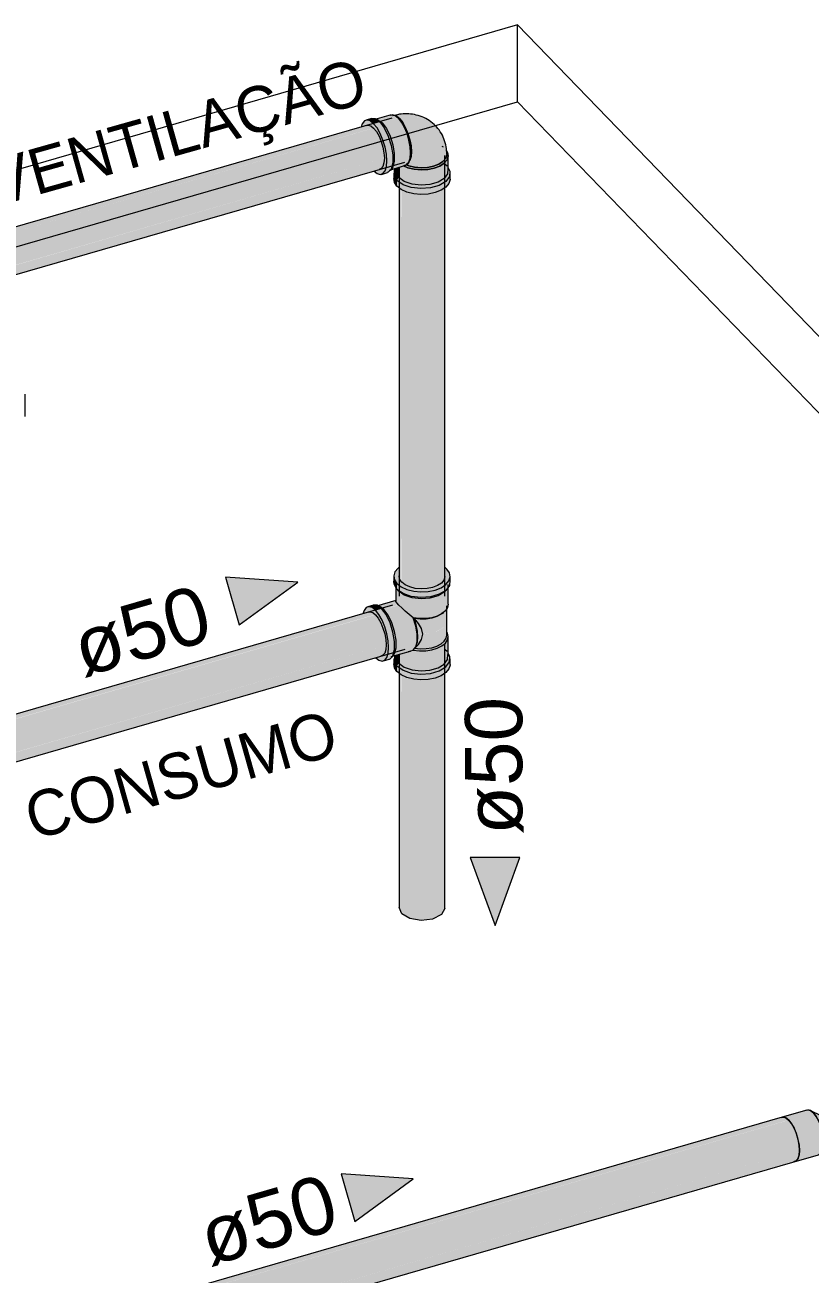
# Model space of a CAD drawing. Header units: metres. Extents: x -0.9 to 62, y -37.3 to 60.
# Drawn here: x 35.483 to 36.34, y 42.299 to 43.663 of the extents above; entities that cross this region are included whole.
import ezdxf

# ---------------------------------------------------------------- set-up
doc = ezdxf.new("R2010")
doc.units = ezdxf.units.M
doc.layers.add('A-FLOR', color=7, linetype='Continuous', lineweight=9, true_color=0x007f00)
for name, color, linetype, lineweight in [('G-ANNO-TEXT', 7, 'Continuous', 5), ('P-PIPE', 7, 'Continuous', 5), ('P-PIPE-IDEN', 7, 'Continuous', 5), ('P-SANR-FIXT', 7, 'Continuous', 5)]:
    doc.layers.add(name, color=color, linetype=linetype, lineweight=lineweight)
doc.styles.add('Arial_3', font='arial.ttf', dxfattribs={"height": 0.0625})
doc.styles.add('Century Gothic_2', font='GOTHIC.TTF', dxfattribs={"height": 0.05})

# ---------------------------------------------------------------- blocks, each defined once
blk = doc.blocks.new('Te_Reducao - Agua Fria_Soldavel - MEP - Tigre - Standard-2111387-3D_DT_05')
at = {"layer": 'P-PIPE', "true_color": 0x69503c}
for points in [[(12.9051, 43.0439), (12.9055, 43.0439), (12.9131, 43.0443), (12.9206, 43.0458), (12.9279, 43.0489), (12.9327, 43.0523), (12.9356, 43.0557), (12.9369, 43.0601), (12.9362, 43.0644), (12.9327, 43.069), (12.9312, 43.0702), (12.9312, 43.06), (12.9301, 43.0566), (12.9271, 43.0532), (12.9232, 43.0506), (12.9179, 43.0486), (12.9104, 43.0473), (12.9051, 43.047), (12.8972, 43.048), (12.8926, 43.0492), (12.887, 43.052), (12.8837, 43.0549), (12.8818, 43.0576), (12.8812, 43.0613), (12.8812, 43.0703), (12.8802, 43.0696), (12.8768, 43.0656), (12.8755, 43.0613), (12.8762, 43.0569), (12.879, 43.0528), (12.8842, 43.049), (12.8901, 43.0463), (12.8989, 43.0444), (12.9006, 43.0443)], [(12.879, 43.0465), (12.879, 43.0528), (12.8762, 43.0569), (12.8755, 43.0612), (12.8758, 43.0521), (12.8788, 43.0469)], [(12.9051, 43.0376), (12.9169, 43.0387), (12.9258, 43.0415), (12.9327, 43.046), (12.9363, 43.0508), (12.9369, 43.06), (12.9356, 43.0557), (12.9318, 43.0514), (12.9271, 43.0483), (12.9206, 43.0458), (12.9118, 43.0442), (12.9051, 43.0439), (12.8972, 43.0446), (12.8899, 43.0464), (12.8837, 43.0492), (12.879, 43.0528), (12.879, 43.0465), (12.8856, 43.0419), (12.8957, 43.0387), (12.9051, 43.0376)], [(12.8809, 43.0292), (12.8809, 43.0445), (12.8787, 43.047), (12.8778, 43.0486), (12.8778, 43.0331), (12.879, 43.0314), (12.8807, 43.0294)], [(12.9052, 43.0362), (12.9157, 43.0371), (12.9242, 43.0397), (12.9312, 43.0443), (12.9316, 43.045), (12.9251, 43.0411), (12.915, 43.0383), (12.9051, 43.0376), (12.8946, 43.0388), (12.8856, 43.0419), (12.879, 43.0465), (12.8818, 43.0439), (12.888, 43.0399), (12.8968, 43.0372), (12.9035, 43.0364)], [(12.9035, 43.0146), (12.9118, 43.0149), (12.9169, 43.0156), (12.9229, 43.0174), (12.9279, 43.02), (12.9318, 43.0231), (12.9342, 43.0272), (12.9349, 43.0303), (12.9344, 43.0483), (12.9312, 43.0443), (12.93, 43.0433), (12.9229, 43.0392), (12.915, 43.037), (12.9051, 43.0362), (12.8946, 43.0376), (12.8868, 43.0403), (12.8809, 43.0442), (12.881, 43.0291), (12.8883, 43.0224), (12.8968, 43.0154), (12.8995, 43.0151)], [(12.8627, 42.9682), (12.8656, 42.9692), (12.8679, 42.9722), (12.8695, 42.9781), (12.8699, 42.9831), (12.8689, 42.9926), (12.8676, 42.999), (12.8656, 43.0056), (12.8618, 43.0142), (12.8585, 43.0199), (12.8546, 43.0243), (12.8518, 43.0266), (12.8483, 43.0276), (12.845, 43.0262), (12.8429, 43.0232), (12.8419, 43.0198), (12.8496, 43.0221), (12.8525, 43.0213), (12.8555, 43.0188), (12.8592, 43.0138), (12.8613, 43.01), (12.8637, 43.0042), (12.8661, 42.9953), (12.8669, 42.9902), (12.8672, 42.9858), (12.8664, 42.9797), (12.8656, 42.977), (12.8637, 42.9746), (12.8556, 42.9721), (12.8592, 42.9692)], [(12.8555, 43.0237), (12.8618, 43.0258), (12.8572, 43.0291), (12.8529, 43.0291), (12.8483, 43.0276), (12.8523, 43.0262), (12.8554, 43.0237)], [(12.8648, 43.0246), (12.8593, 43.0282), (12.8581, 43.0284), (12.8621, 43.0256), (12.8646, 43.0247)], [(12.8648, 43.0246), (12.8807, 43.0295), (12.8778, 43.0331), (12.8777, 43.0337), (12.8775, 43.034), (12.8585, 43.0286), (12.8609, 43.0273), (12.8646, 43.0247)], [(12.874, 42.9735), (12.8968, 42.9802), (12.8995, 42.9837), (12.9009, 42.9906), (12.9006, 42.9993), (12.8989, 43.0084), (12.8968, 43.0154), (12.8869, 43.0236), (12.8809, 43.0292), (12.8648, 43.0246), (12.8698, 43.0174), (12.8734, 43.01), (12.8766, 42.999), (12.878, 42.9897), (12.878, 42.9828), (12.8763, 42.9765), (12.8746, 42.9741)], [(12.8627, 42.9682), (12.8714, 42.9705), (12.8746, 42.9741), (12.8763, 42.9807), (12.876, 42.9911), (12.8743, 43.0007), (12.8706, 43.0116), (12.867, 43.0189), (12.8621, 43.0256), (12.8555, 43.0237), (12.8601, 43.0174), (12.8636, 43.0106), (12.8659, 43.0048), (12.8683, 42.9959), (12.8694, 42.9902), (12.8698, 42.9817), (12.8691, 42.976), (12.8679, 42.9722), (12.8656, 42.9692)], [(12.8746, 42.9741), (12.8765, 42.9773), (12.878, 42.9837), (12.878, 42.9911), (12.8762, 43.0012), (12.8727, 43.0116), (12.8689, 43.0189), (12.8643, 43.0247), (12.8621, 43.0256), (12.8677, 43.0176), (12.8714, 43.01), (12.8749, 42.9979), (12.8763, 42.9882), (12.876, 42.9797), (12.8748, 42.9748)], [(12.9044, 43.0139), (12.9118, 43.0143), (12.9186, 43.0156), (12.9238, 43.0176), (12.9255, 43.0188), (12.9224, 43.0173), (12.915, 43.0154), (12.9101, 43.0147), (12.9025, 43.0147), (12.8968, 43.0154), (12.8981, 43.0146), (12.9035, 43.014)], [(12.8995, 42.9837), (12.9001, 42.9849), (12.9015, 42.9899), (12.9018, 42.9958), (12.9014, 43.0009), (12.8994, 43.0101), (12.8981, 43.0146), (12.8968, 43.0154), (12.8996, 43.0053), (12.9009, 42.9972), (12.9009, 42.9896), (12.8996, 42.9842)], [(12.9071, 42.9977), (12.915, 42.9986), (12.9202, 42.9998), (12.9265, 43.0029), (12.9301, 43.0057), (12.9324, 43.0086), (12.9334, 43.0123), (12.9334, 43.0255), (12.9318, 43.0231), (12.9271, 43.0192), (12.9224, 43.0168), (12.915, 43.0148), (12.9103, 43.0141), (12.9025, 43.0141), (12.8981, 43.0146), (12.9034, 43.0077), (12.9058, 43.0037), (12.907, 42.9983)], [(12.8992, 42.9833), (12.9025, 42.9865), (12.9058, 42.992), (12.907, 42.9983), (12.9058, 43.0037), (12.9018, 43.0101), (12.8983, 43.0139), (12.9006, 43.005), (12.9016, 42.9986), (12.9017, 42.9932), (12.9014, 42.9891), (12.8995, 42.9837)], [(12.9035, 42.9794), (12.9103, 42.9795), (12.9169, 42.9805), (12.9238, 42.9827), (12.9279, 42.9848), (12.9318, 42.9879), (12.9342, 42.992), (12.9349, 42.9951), (12.934, 42.9988), (12.9334, 42.9994), (12.9331, 42.9951), (12.9324, 42.9926), (12.9298, 42.9893), (12.926, 42.9864), (12.9224, 42.9845), (12.9169, 42.9828), (12.9103, 42.9818), (12.9025, 42.9818), (12.8981, 42.982), (12.8968, 42.9802), (12.9025, 42.9795)], [(12.9044, 42.9816), (12.9108, 42.9818), (12.9169, 42.9828), (12.9238, 42.9852), (12.9279, 42.9877), (12.9306, 42.9899), (12.9327, 42.9932), (12.9334, 42.9966), (12.9334, 43.0123), (12.9324, 43.0086), (12.9297, 43.0051), (12.9255, 43.0022), (12.9202, 42.9998), (12.913, 42.9983), (12.9071, 42.9975), (12.9054, 42.9911), (12.9025, 42.9865), (12.8983, 42.9822), (12.9037, 42.9817)], [(12.9052, 42.9577), (12.9157, 42.9586), (12.9238, 42.961), (12.9305, 42.965), (12.9342, 42.9702), (12.9346, 42.9787), (12.9349, 42.9951), (12.9341, 42.9914), (12.9312, 42.9874), (12.9274, 42.9845), (12.9226, 42.9822), (12.9169, 42.9805), (12.9103, 42.9795), (12.9025, 42.9795), (12.8968, 42.9802), (12.8809, 42.9755), (12.8809, 42.966), (12.8879, 42.9614), (12.8968, 42.9586), (12.9051, 42.9577)], [(12.879, 42.9629), (12.8809, 42.966), (12.8778, 42.9714), (12.8777, 42.9746), (12.8761, 42.9739), (12.8758, 42.9685), (12.8785, 42.9638)], [(12.8809, 42.966), (12.8809, 42.9755), (12.8778, 42.9746), (12.878, 42.9709), (12.8794, 42.9685)], [(12.9051, 42.954), (12.9169, 42.9552), (12.9251, 42.9575), (12.9327, 42.9625), (12.9363, 42.9675), (12.9367, 42.9731), (12.9346, 42.9766), (12.9342, 42.97), (12.9299, 42.9647), (12.9229, 42.9607), (12.915, 42.9584), (12.905, 42.9577), (12.8946, 42.9591), (12.8869, 42.9618), (12.8809, 42.966), (12.879, 42.9629), (12.8856, 42.9583), (12.8954, 42.9551), (12.9051, 42.954)], [(12.879, 42.9567), (12.879, 42.9629), (12.8758, 42.9685), (12.8756, 42.9642), (12.8763, 42.9606), (12.8774, 42.9591)], [(12.9051, 42.9477), (12.9131, 42.9481), (12.9206, 42.9497), (12.9279, 42.9527), (12.9327, 42.9561), (12.9356, 42.9596), (12.9369, 42.9639), (12.9365, 42.9702), (12.9363, 42.9673), (12.9318, 42.9616), (12.9251, 42.9575), (12.915, 42.9548), (12.9049, 42.954), (12.8946, 42.9552), (12.8853, 42.9585), (12.879, 42.9629), (12.879, 42.9567), (12.8841, 42.9529), (12.8914, 42.9499), (12.8989, 42.9483), (12.9048, 42.9477)]]:
    blk.add_hatch(color=27, dxfattribs=at).paths.add_polyline_path(points)
at = {"layer": 'P-PIPE'}
for p, q in [((12.9334, 43.0685), (12.9314, 43.0703)), ((12.8755, 43.0606), (12.8755, 43.0544)), ((12.937, 43.0544), (12.937, 43.0606)), ((12.8776, 43.0519), (12.8776, 43.0338)), ((12.8789, 43.0467), (12.8807, 43.0447)), ((12.9317, 43.0447), (12.9336, 43.0467)), ((12.9349, 43.0302), (12.9349, 43.0519)), ((12.8536, 43.0294), (12.8469, 43.0274)), ((12.8779, 43.0342), (12.8568, 43.0281)), ((12.8604, 43.0278), (12.8574, 43.029)), ((12.8648, 43.0246), (12.8602, 43.0279)), ((12.9334, 43.0126), (12.9334, 43.0287)), ((12.9284, 43.0202), (12.9296, 43.0211)), ((12.9334, 42.9964), (12.9334, 43.0126)), ((12.9349, 42.9733), (12.9349, 42.995)), ((12.8727, 42.9731), (12.8938, 42.9792)), ((12.8737, 42.9726), (12.8756, 42.9752)), ((12.8776, 42.9746), (12.8776, 42.9733)), ((12.8916, 42.9786), (12.8968, 42.9802)), ((12.8982, 42.9824), (12.8984, 42.9825)), ((12.8991, 42.9829), (12.9, 42.9846)), ((12.9336, 42.9785), (12.9317, 42.9805)), ((12.864, 42.9684), (12.8707, 42.9703)), ((12.8755, 42.9708), (12.8755, 42.9645)), ((12.937, 42.9645), (12.937, 42.9708))]:
    blk.add_line(p, q, dxfattribs=at)
for points in [[(12.8811, 43.0704, 0), (12.8802, 43.0696, 0), (12.8768, 43.0656, 0), (12.8755, 43.0613, 0), (12.8762, 43.0569, 0), (12.879, 43.0528, 0)], [(12.879, 43.0528, 0), (12.8837, 43.0492, 0), (12.8899, 43.0464, 0), (12.8972, 43.0446, 0), (12.9051, 43.0439, 0), (12.9131, 43.0443, 0), (12.9206, 43.0458, 0), (12.9271, 43.0483, 0), (12.9323, 43.0517, 0), (12.9356, 43.0557, 0), (12.9369, 43.06, 0), (12.9362, 43.0644, 0), (12.9334, 43.0685, 0)], [(12.879, 43.0465, 0), (12.8758, 43.0521, 0), (12.8755, 43.0554, 0)], [(12.9367, 43.0565, 0), (12.9363, 43.0508, 0), (12.9323, 43.0454, 0), (12.9251, 43.0411, 0), (12.9157, 43.0384, 0), (12.9051, 43.0376, 0), (12.8946, 43.0388, 0), (12.8856, 43.0419, 0), (12.879, 43.0465, 0)], [(12.8841, 43.0543, 0), (12.8818, 43.0576, 0), (12.8812, 43.0612, 0)], [(12.9312, 43.0606, 0), (12.9312, 43.0601, 0), (12.9301, 43.0566, 0), (12.9274, 43.0534, 0), (12.9232, 43.0506, 0), (12.9179, 43.0486, 0), (12.9118, 43.0473, 0), (12.9053, 43.047, 0), (12.8989, 43.0476, 0), (12.8929, 43.0491, 0), (12.8879, 43.0513, 0), (12.8841, 43.0543, 0)], [(12.9321, 43.0451, 0), (12.9305, 43.0435, 0), (12.9238, 43.0395, 0), (12.915, 43.037, 0), (12.9052, 43.0362, 0), (12.8954, 43.0373, 0), (12.887, 43.0402, 0), (12.8809, 43.0445, 0)], [(12.8555, 43.0237, 0), (12.8518, 43.0266, 0), (12.8483, 43.0276, 0), (12.8453, 43.0266, 0), (12.843, 43.0236, 0), (12.8418, 43.0199, 0)], [(12.8621, 43.0256, 0), (12.8572, 43.0291, 0), (12.8529, 43.0291, 0)], [(12.8809, 43.0292, 0), (12.8787, 43.0317, 0), (12.8777, 43.0333, 0), (12.8777, 43.0341, 0)], [(12.8968, 43.0154, 0), (12.8923, 43.019, 0), (12.888, 43.0227, 0), (12.8841, 43.0262, 0), (12.8809, 43.0292, 0)], [(12.9349, 43.0303, 0), (12.9341, 43.0266, 0), (12.9318, 43.0231, 0), (12.9279, 43.02, 0), (12.9229, 43.0174, 0), (12.9169, 43.0156, 0), (12.9103, 43.0147, 0), (12.9035, 43.0146, 0), (12.8968, 43.0154, 0)], [(12.8478, 43.0216, 0), (12.8496, 43.0221, 0), (12.8525, 43.0213, 0), (12.8555, 43.0188, 0)], [(12.8559, 42.9718, 0), (12.8592, 42.9692, 0), (12.8627, 42.9682, 0), (12.8656, 42.9692, 0), (12.8679, 42.9722, 0), (12.8694, 42.9769, 0), (12.8699, 42.9831, 0), (12.8694, 42.9902, 0), (12.8679, 42.9979, 0), (12.8656, 43.0056, 0), (12.8627, 43.0128, 0), (12.8592, 43.0189, 0), (12.8555, 43.0237, 0)], [(12.8555, 43.0188, 0), (12.8585, 43.015, 0), (12.8613, 43.01, 0), (12.8637, 43.0042, 0), (12.8656, 42.9979, 0), (12.8668, 42.9917, 0), (12.8672, 42.9858, 0), (12.8668, 42.9808, 0), (12.8656, 42.977, 0), (12.8637, 42.9746, 0), (12.8613, 42.9737, 0)], [(12.8704, 42.9702, 0), (12.8714, 42.9705, 0), (12.8746, 42.9741, 0), (12.8763, 42.9807, 0), (12.8763, 42.9897, 0), (12.8746, 42.9998, 0), (12.8714, 43.01, 0), (12.867, 43.0189, 0), (12.8621, 43.0256, 0)], [(12.8751, 42.9747, 0), (12.8764, 42.9766, 0), (12.878, 42.9828, 0), (12.878, 42.9911, 0), (12.8764, 43.0006, 0), (12.8734, 43.0101, 0), (12.8693, 43.0184, 0), (12.8648, 43.0246, 0)], [(12.8968, 42.9802, 0), (12.8995, 42.9837, 0), (12.9009, 42.9896, 0), (12.9009, 42.9975, 0), (12.8995, 43.0064, 0), (12.8968, 43.0154, 0)], [(12.8981, 43.0146, 0), (12.8974, 43.015, 0), (12.8968, 43.0154, 0)], [(12.9299, 43.0214, 0), (12.9271, 43.0193, 0), (12.9224, 43.0168, 0), (12.9169, 43.0151, 0), (12.9108, 43.0141, 0), (12.9044, 43.0139, 0), (12.8981, 43.0146, 0)], [(12.9001, 42.9849, 0), (12.9014, 42.9891, 0), (12.9019, 42.9945, 0), (12.9014, 43.0009, 0), (12.9001, 43.0077, 0), (12.8981, 43.0146, 0)], [(12.9071, 42.9977, 0), (12.9058, 43.0037, 0), (12.9025, 43.0093, 0), (12.8981, 43.0146, 0)], [(12.8968, 42.9802, 0), (12.9035, 42.9794, 0), (12.9103, 42.9795, 0), (12.9169, 42.9805, 0), (12.9229, 42.9823, 0), (12.9279, 42.9848, 0), (12.9318, 42.9879, 0), (12.9341, 42.9914, 0), (12.9349, 42.9951, 0), (12.934, 42.9988, 0), (12.9335, 42.9998, 0)], [(12.8983, 42.9822, 0), (12.9044, 42.9816, 0), (12.9108, 42.9818, 0), (12.9169, 42.9828, 0), (12.9224, 42.9845, 0), (12.9271, 42.9869, 0), (12.9306, 42.9899, 0), (12.9327, 42.9932, 0), (12.9334, 42.9966, 0)], [(12.8991, 42.9831, 0), (12.9025, 42.9865, 0), (12.9058, 42.9918, 0), (12.9071, 42.9977, 0)], [(12.8761, 42.9741, 0), (12.8758, 42.9685, 0), (12.879, 42.9629, 0)], [(12.8777, 42.9746, 0), (12.8778, 42.9712, 0), (12.8809, 42.966, 0)], [(12.879, 42.9629, 0), (12.8856, 42.9583, 0), (12.8946, 42.9552, 0), (12.9051, 42.954, 0), (12.9157, 42.9548, 0), (12.9251, 42.9575, 0), (12.9323, 42.9619, 0), (12.9363, 42.9673, 0), (12.9367, 42.9731, 0), (12.935, 42.9767, 0)], [(12.8809, 42.966, 0), (12.887, 42.9617, 0), (12.8954, 42.9588, 0), (12.9052, 42.9577, 0), (12.915, 42.9584, 0), (12.9238, 42.961, 0), (12.9305, 42.965, 0), (12.9342, 42.97, 0), (12.9346, 42.9755, 0)], [(12.879, 42.9567, 0), (12.8762, 42.9608, 0), (12.8755, 42.9651, 0)], [(12.937, 42.9645, 0), (12.9369, 42.9639, 0), (12.9356, 42.9596, 0), (12.9323, 42.9556, 0), (12.9271, 42.9522, 0), (12.9206, 42.9497, 0), (12.9131, 42.9481, 0), (12.9051, 42.9477, 0), (12.8972, 42.9485, 0), (12.8899, 42.9503, 0), (12.8837, 42.9531, 0), (12.879, 42.9567, 0)]]:
    blk.add_polyline3d(points, dxfattribs=at)
blk = doc.blocks.new('PVC Marrom Soldável_Bucha de Reducão Longa - Bucha de Redução-3710161-3D_DT_05')
at = {"layer": 'P-PIPE', "true_color": 0x69503c}
for points in [[(13.3125, 42.4219), (13.3152, 42.4231), (13.3169, 42.4256), (13.318, 42.4297), (13.3182, 42.4358), (13.3176, 42.4419), (13.3163, 42.4478), (13.3143, 42.454), (13.3114, 42.4603), (13.3086, 42.4647), (13.306, 42.4678), (13.3035, 42.4698), (13.3007, 42.4706), (13.3007, 42.4704), (13.3039, 42.4693), (13.3069, 42.4667), (13.31, 42.4627), (13.3127, 42.4575), (13.3151, 42.4516), (13.3169, 42.4453), (13.3179, 42.4387), (13.3182, 42.4329), (13.3177, 42.4285), (13.3163, 42.4248), (13.3148, 42.4229), (13.3124, 42.4219)], [(13.3183, 42.4341), (13.3453, 42.4419), (13.3446, 42.4495), (13.3434, 42.4551), (13.3409, 42.4626), (13.3394, 42.4662), (13.3366, 42.4713), (13.3335, 42.4751), (13.3305, 42.4776), (13.3276, 42.4784), (13.301, 42.4705), (13.304, 42.4694), (13.307, 42.4667), (13.3097, 42.4633), (13.3125, 42.4583), (13.3151, 42.4518), (13.3169, 42.4455), (13.318, 42.4393), (13.3183, 42.4342)], [(13.3453, 42.4419), (13.352, 42.45), (13.3512, 42.4564), (13.35, 42.4607), (13.3475, 42.4662), (13.3453, 42.4694), (13.3433, 42.4713), (13.331, 42.4772), (13.3337, 42.475), (13.3374, 42.4698), (13.3401, 42.4646), (13.3421, 42.4595), (13.3442, 42.4513), (13.345, 42.4457), (13.3451, 42.4449)], [(13.352, 42.45), (13.3576, 42.4517), (13.357, 42.4573), (13.3556, 42.4624), (13.3532, 42.4678), (13.3518, 42.4702), (13.3494, 42.4727), (13.347, 42.4736), (13.342, 42.4719), (13.3437, 42.4711), (13.3464, 42.468), (13.3488, 42.4637), (13.3508, 42.4581), (13.3517, 42.453), (13.3519, 42.4513)], [(13.3603, 42.4512), (13.3597, 42.4573), (13.359, 42.4605), (13.3571, 42.466), (13.3554, 42.4694), (13.3533, 42.4726), (13.3518, 42.4742), (13.3503, 42.4755), (13.3482, 42.476), (13.3464, 42.4751), (13.3452, 42.473), (13.3474, 42.4734), (13.3496, 42.4724), (13.3522, 42.4694), (13.3545, 42.4652), (13.3565, 42.4595), (13.3574, 42.4548), (13.3576, 42.4517), (13.3601, 42.4513)], [(13.3603, 42.4512), (13.3639, 42.4522), (13.3633, 42.4579), (13.3627, 42.461), (13.3606, 42.4671), (13.3594, 42.4696), (13.3568, 42.4737), (13.3559, 42.4748), (13.3538, 42.4765), (13.3518, 42.477), (13.3483, 42.476), (13.3506, 42.4752), (13.3523, 42.4738), (13.3547, 42.4706), (13.3571, 42.466), (13.3582, 42.463), (13.3598, 42.4569), (13.3602, 42.453), (13.3603, 42.4513)], [(13.3125, 42.4219), (13.3419, 42.4305), (13.3437, 42.4329), (13.3449, 42.4368), (13.3453, 42.4419), (13.3183, 42.4341), (13.3178, 42.4286), (13.3166, 42.4249), (13.3146, 42.4226), (13.3127, 42.422)], [(13.3437, 42.4329), (13.3513, 42.4457), (13.3516, 42.4469), (13.3518, 42.4498), (13.3453, 42.4419), (13.3449, 42.4368), (13.3441, 42.4341)], [(13.3501, 42.4432), (13.3553, 42.4449), (13.3562, 42.4457), (13.3572, 42.4481), (13.3576, 42.4517), (13.352, 42.45), (13.3513, 42.4457), (13.3502, 42.4434)], [(13.3563, 42.443), (13.358, 42.4435), (13.3594, 42.4457), (13.3602, 42.4489), (13.3601, 42.4513), (13.3576, 42.4517), (13.357, 42.4473), (13.3558, 42.4452), (13.3534, 42.4442), (13.3553, 42.4433), (13.356, 42.4431)], [(13.358, 42.4435), (13.3615, 42.4445), (13.363, 42.4469), (13.3637, 42.4499), (13.3636, 42.4522), (13.3603, 42.4512), (13.3598, 42.4469), (13.3593, 42.4452)]]:
    blk.add_hatch(color=27, dxfattribs=at).paths.add_polyline_path(points)
at = {"layer": 'P-PIPE'}
for p, q in [((13.3265, 42.4782), (13.2996, 42.4704)), ((13.3429, 42.4716), (13.3301, 42.4778)), ((13.3464, 42.4735), (13.3407, 42.4718)), ((13.3453, 42.4736), (13.3444, 42.4714)), ((13.3511, 42.4769), (13.3476, 42.4759)), ((13.3433, 42.4321), (13.3508, 42.4442)), ((13.3491, 42.4428), (13.3548, 42.4445)), ((13.352, 42.4451), (13.3539, 42.4438)), ((13.3571, 42.4431), (13.3606, 42.4441)), ((13.3136, 42.422), (13.3405, 42.4298)), ((13.3135, 42.4222), (13.3124, 42.4221))]:
    blk.add_line(p, q, dxfattribs=at)
for points in [[(13.3183, 42.4341, 0), (13.3179, 42.4399, 0), (13.3168, 42.4462, 0), (13.3149, 42.4526, 0), (13.3125, 42.4584, 0), (13.3096, 42.4635, 0), (13.3066, 42.4673, 0), (13.3035, 42.4698, 0), (13.3007, 42.4706, 0), (13.2982, 42.4698, 0)], [(13.2988, 42.4699, 0), (13.3007, 42.4704, 0), (13.3035, 42.4696, 0), (13.3066, 42.4672, 0), (13.3096, 42.4633, 0), (13.3124, 42.4583, 0), (13.3148, 42.4525, 0), (13.3167, 42.4462, 0), (13.3179, 42.44, 0), (13.3183, 42.4342, 0)], [(13.3257, 42.4779, 0), (13.3276, 42.4784, 0), (13.3305, 42.4776, 0), (13.3335, 42.4751, 0), (13.3366, 42.4713, 0), (13.3394, 42.4662, 0), (13.3419, 42.4603, 0), (13.3437, 42.454, 0), (13.3449, 42.4477, 0), (13.3453, 42.4419, 0)], [(13.3453, 42.4419, 0), (13.3449, 42.4477, 0), (13.3437, 42.454, 0), (13.3419, 42.4603, 0), (13.3394, 42.4662, 0), (13.3366, 42.4713, 0), (13.3335, 42.4751, 0), (13.3305, 42.4776, 0), (13.3276, 42.4784, 0)], [(13.352, 42.45, 0), (13.3516, 42.4548, 0), (13.3503, 42.4599, 0), (13.3484, 42.4646, 0), (13.3461, 42.4685, 0), (13.3437, 42.4711, 0), (13.3425, 42.4717, 0)], [(13.3603, 42.4512, 0), (13.3601, 42.4552, 0), (13.3593, 42.4595, 0), (13.358, 42.4638, 0), (13.3563, 42.4678, 0), (13.3544, 42.4712, 0), (13.3523, 42.4738, 0), (13.3503, 42.4755, 0), (13.3483, 42.476, 0), (13.3467, 42.4754, 0), (13.3454, 42.4738, 0)], [(13.3454, 42.4738, 0), (13.3467, 42.4754, 0), (13.3483, 42.476, 0), (13.3503, 42.4755, 0), (13.3523, 42.4738, 0), (13.3544, 42.4712, 0), (13.3563, 42.4678, 0), (13.358, 42.4638, 0), (13.3593, 42.4595, 0), (13.3601, 42.4552, 0), (13.3603, 42.4512, 0)], [(13.3576, 42.4517, 0), (13.3572, 42.4564, 0), (13.356, 42.4615, 0), (13.3541, 42.4663, 0), (13.3518, 42.4702, 0), (13.3494, 42.4727, 0), (13.347, 42.4736, 0), (13.3464, 42.4735, 0)], [(13.3506, 42.4767, 0), (13.3519, 42.477, 0), (13.3538, 42.4765, 0), (13.3559, 42.4748, 0), (13.3579, 42.4722, 0), (13.3599, 42.4688, 0), (13.3615, 42.4648, 0), (13.3628, 42.4605, 0), (13.3636, 42.4562, 0), (13.3639, 42.4522, 0)], [(13.3453, 42.4419, 0), (13.3449, 42.4368, 0), (13.3437, 42.4329, 0), (13.3419, 42.4305, 0), (13.3394, 42.4297, 0)], [(13.3394, 42.4297, 0), (13.3419, 42.4305, 0), (13.3437, 42.4329, 0), (13.3449, 42.4368, 0), (13.3453, 42.4419, 0)], [(13.3503, 42.4436, 0), (13.3516, 42.4462, 0), (13.352, 42.45, 0)], [(13.3603, 42.4512, 0), (13.3601, 42.4478, 0), (13.3593, 42.4452, 0), (13.358, 42.4435, 0), (13.3563, 42.443, 0), (13.3544, 42.4435, 0), (13.3539, 42.4438, 0)], [(13.3541, 42.4444, 0), (13.356, 42.4453, 0), (13.3572, 42.4478, 0), (13.3576, 42.4517, 0)], [(13.3544, 42.4435, 0), (13.3563, 42.443, 0), (13.358, 42.4435, 0), (13.3593, 42.4452, 0), (13.3601, 42.4478, 0), (13.3603, 42.4512, 0)], [(13.3639, 42.4522, 0), (13.3636, 42.4488, 0), (13.3628, 42.4462, 0), (13.3615, 42.4445, 0), (13.3599, 42.444, 0)], [(13.3119, 42.4219, 0), (13.3125, 42.4219, 0), (13.3149, 42.4227, 0), (13.3168, 42.4251, 0), (13.3179, 42.429, 0), (13.3183, 42.4341, 0)], [(13.3183, 42.4342, 0), (13.3179, 42.4292, 0), (13.3167, 42.4253, 0), (13.3148, 42.4229, 0), (13.3136, 42.4222, 0)]]:
    blk.add_polyline3d(points, dxfattribs=at)
blk = doc.blocks.new('Joelho 45_90 - Agua Fria_Soldavel - MEP - Tigre - Standard-2081496-3D_DT_05')
at = {"layer": 'P-PIPE', "true_color": 0x69503c}
for points in [[(12.8607, 43.4994), (12.8637, 43.5004), (12.866, 43.5035), (12.8675, 43.5093), (12.8679, 43.5142), (12.867, 43.5238), (12.8657, 43.53), (12.8637, 43.5369), (12.8598, 43.5456), (12.8565, 43.551), (12.8532, 43.5551), (12.8498, 43.5578), (12.8463, 43.5588), (12.8434, 43.5578), (12.8411, 43.5548), (12.8399, 43.551), (12.8477, 43.5532), (12.8505, 43.5524), (12.8535, 43.55), (12.8573, 43.5449), (12.8594, 43.5412), (12.8621, 43.5343), (12.8637, 43.5289), (12.8649, 43.5214), (12.8652, 43.517), (12.8647, 43.5115), (12.8637, 43.5082), (12.8618, 43.5057), (12.8536, 43.5032), (12.8573, 43.5004)], [(12.8535, 43.5548), (12.8601, 43.5568), (12.8552, 43.5603), (12.8505, 43.5601), (12.8463, 43.5588), (12.8498, 43.5578), (12.8534, 43.5549)], [(12.8628, 43.5558), (12.8574, 43.5594), (12.8562, 43.5596), (12.8605, 43.5566), (12.8625, 43.5559)], [(12.8628, 43.5558), (12.8803, 43.561), (12.877, 43.5636), (12.8738, 43.5646), (12.8566, 43.5597), (12.8582, 43.559), (12.8626, 43.5559)], [(12.8721, 43.5047), (12.89, 43.5101), (12.8923, 43.5136), (12.8935, 43.5181), (12.8938, 43.5248), (12.893, 43.5321), (12.8918, 43.5379), (12.89, 43.5441), (12.886, 43.5528), (12.8829, 43.5578), (12.8805, 43.5609), (12.8628, 43.5558), (12.8677, 43.549), (12.8715, 43.5412), (12.8745, 43.531), (12.876, 43.5208), (12.8757, 43.5129), (12.8743, 43.5076), (12.8721, 43.5047)], [(12.9161, 43.5565), (12.9136, 43.5583), (12.9062, 43.5622), (12.8994, 43.5642), (12.8863, 43.5654), (12.8779, 43.5642), (12.877, 43.5636), (12.8797, 43.5619), (12.882, 43.56), (12.8927, 43.5619), (12.9005, 43.5619), (12.9088, 43.5601), (12.9158, 43.5567)], [(12.882, 43.56), (12.8772, 43.5636), (12.8785, 43.5625), (12.8817, 43.5602)], [(12.8921, 43.5129), (12.8934, 43.516), (12.8943, 43.5195), (12.8946, 43.5255), (12.8939, 43.5325), (12.8925, 43.5389), (12.89, 43.5465), (12.8872, 43.5525), (12.8846, 43.5567), (12.8817, 43.5602), (12.8805, 43.5609), (12.8843, 43.5559), (12.8879, 43.549), (12.8906, 43.5419), (12.8926, 43.5343), (12.8934, 43.5297), (12.8938, 43.5223), (12.8932, 43.5167), (12.8922, 43.5132)], [(12.9052, 43.5065), (12.9136, 43.5072), (12.9203, 43.5088), (12.9257, 43.5112), (12.9292, 43.5135), (12.9323, 43.5175), (12.9333, 43.5208), (12.932, 43.5318), (12.9303, 43.538), (12.9271, 43.544), (12.9221, 43.5513), (12.9155, 43.5568), (12.9088, 43.5601), (12.8994, 43.5619), (12.8906, 43.5617), (12.882, 43.56), (12.886, 43.5547), (12.889, 43.549), (12.8913, 43.543), (12.8934, 43.5349), (12.8943, 43.5297), (12.8946, 43.523), (12.8939, 43.5175), (12.8924, 43.5135), (12.8913, 43.5118), (12.8897, 43.51), (12.8893, 43.5099), (12.8929, 43.5085), (12.8995, 43.5071), (12.9052, 43.5065)], [(12.8607, 43.4994), (12.8696, 43.5019), (12.8727, 43.5057), (12.8743, 43.5129), (12.8742, 43.5214), (12.8724, 43.5318), (12.8694, 43.5412), (12.8651, 43.5501), (12.8602, 43.5567), (12.8535, 43.5548), (12.8579, 43.549), (12.8616, 43.5418), (12.8644, 43.5343), (12.8661, 43.5283), (12.8674, 43.5214), (12.8678, 43.5129), (12.8672, 43.5072), (12.8658, 43.503), (12.8637, 43.5004)], [(12.8726, 43.5053), (12.8745, 43.5081), (12.876, 43.514), (12.8759, 43.523), (12.8742, 43.5324), (12.8709, 43.5423), (12.8665, 43.5507), (12.8624, 43.5559), (12.8602, 43.5567), (12.8657, 43.5488), (12.8695, 43.5409), (12.8729, 43.5291), (12.8743, 43.5196), (12.8741, 43.5109), (12.8727, 43.5057)], [(12.9052, 43.4875), (12.9157, 43.4885), (12.9238, 43.4908), (12.9305, 43.4949), (12.9342, 43.5001), (12.9347, 43.5085), (12.9348, 43.5194), (12.9336, 43.5153), (12.9301, 43.5114), (12.9251, 43.5083), (12.9196, 43.5061), (12.9118, 43.5046), (12.9052, 43.5043), (12.8978, 43.505), (12.89, 43.5071), (12.8859, 43.5088), (12.8809, 43.507), (12.8809, 43.4959), (12.8879, 43.4913), (12.8954, 43.4887), (12.9052, 43.4875)], [(12.9052, 43.5043), (12.9126, 43.5047), (12.921, 43.5066), (12.9262, 43.5088), (12.9305, 43.5116), (12.9338, 43.5159), (12.9348, 43.5194), (12.9341, 43.5234), (12.9329, 43.525), (12.9333, 43.5208), (12.9322, 43.517), (12.9291, 43.5134), (12.9247, 43.5105), (12.9176, 43.508), (12.9108, 43.5068), (12.9043, 43.5066), (12.8973, 43.5074), (12.8906, 43.5093), (12.8893, 43.5099), (12.8863, 43.5088), (12.8922, 43.5064), (12.8989, 43.5049), (12.9003, 43.5047)], [(12.879, 43.4928), (12.8809, 43.4959), (12.8778, 43.5016), (12.8776, 43.5061), (12.8762, 43.5042), (12.8758, 43.4984), (12.8785, 43.4937)], [(12.8809, 43.4959), (12.8809, 43.5073), (12.8778, 43.5061), (12.878, 43.5007), (12.8794, 43.4985)], [(12.9051, 43.4839), (12.9157, 43.4847), (12.9257, 43.4878), (12.9327, 43.4924), (12.9363, 43.4974), (12.9367, 43.503), (12.9346, 43.5065), (12.9342, 43.4999), (12.93, 43.4946), (12.923, 43.4906), (12.915, 43.4883), (12.905, 43.4876), (12.8946, 43.489), (12.8863, 43.492), (12.8809, 43.4959), (12.879, 43.4928), (12.8863, 43.488), (12.8954, 43.485), (12.9051, 43.4839)], [(12.879, 43.4865), (12.879, 43.4928), (12.8758, 43.4984), (12.8755, 43.495), (12.8763, 43.4905), (12.8774, 43.489)], [(12.9051, 43.4776), (12.9131, 43.478), (12.9206, 43.4796), (12.9274, 43.4823), (12.9327, 43.486), (12.9356, 43.4895), (12.9369, 43.4938), (12.9365, 43.5001), (12.9363, 43.4972), (12.9323, 43.4918), (12.9251, 43.4874), (12.915, 43.4846), (12.905, 43.4839), (12.8946, 43.4851), (12.8852, 43.4885), (12.879, 43.4928), (12.879, 43.4865), (12.8841, 43.4828), (12.8914, 43.4798), (12.8989, 43.4782), (12.9049, 43.4776)]]:
    blk.add_hatch(color=27, dxfattribs=at).paths.add_polyline_path(points)
at = {"layer": 'P-PIPE'}
for p, q in [((12.8516, 43.5605), (12.845, 43.5586)), ((12.8725, 43.5644), (12.8549, 43.5593)), ((12.8584, 43.559), (12.8555, 43.5602)), ((12.8582, 43.559), (12.8628, 43.5558)), ((12.8788, 43.5626), (12.8772, 43.5636)), ((12.8787, 43.5627), (12.882, 43.56)), ((12.882, 43.56), (12.8787, 43.5627)), ((12.9296, 43.529), (12.9284, 43.5299)), ((12.9349, 43.5032), (12.9349, 43.5199)), ((12.8708, 43.5042), (12.8885, 43.5094)), ((12.8718, 43.5038), (12.8736, 43.5064)), ((12.8776, 43.5064), (12.8776, 43.5032)), ((12.8919, 43.5125), (12.8928, 43.5142)), ((12.9336, 43.5084), (12.9317, 43.5104)), ((12.8621, 43.4995), (12.8687, 43.5015)), ((12.8755, 43.5007), (12.8755, 43.4944)), ((12.937, 43.4944), (12.937, 43.5007))]:
    blk.add_line(p, q, dxfattribs=at)
for points in [[(12.8535, 43.5548, 0), (12.8498, 43.5578, 0), (12.8463, 43.5588, 0), (12.8434, 43.5578, 0), (12.8411, 43.5548, 0), (12.8398, 43.5511, 0)], [(12.8509, 43.5603, 0), (12.8552, 43.5603, 0), (12.8602, 43.5567, 0)], [(12.8717, 43.5641, 0), (12.8738, 43.5646, 0), (12.877, 43.5636, 0), (12.8805, 43.5609, 0)], [(12.8805, 43.5609, 0), (12.877, 43.5636, 0), (12.8738, 43.5646, 0)], [(12.9212, 43.5523, 0), (12.9196, 43.5539, 0), (12.9179, 43.5554, 0), (12.9161, 43.5568, 0), (12.9142, 43.5581, 0), (12.9123, 43.5593, 0), (12.9104, 43.5604, 0), (12.9084, 43.5614, 0), (12.9063, 43.5622, 0), (12.9043, 43.563, 0), (12.9022, 43.5637, 0), (12.9001, 43.5642, 0), (12.898, 43.5647, 0), (12.8959, 43.565, 0), (12.8939, 43.5653, 0), (12.8918, 43.5654, 0), (12.8897, 43.5655, 0), (12.8877, 43.5655, 0), (12.8856, 43.5654, 0), (12.8836, 43.5652, 0), (12.8816, 43.565, 0), (12.8797, 43.5646, 0), (12.8777, 43.5642, 0), (12.8758, 43.5638, 0), (12.8745, 43.5634, 0)], [(12.8872, 43.5092, 0), (12.89, 43.5101, 0), (12.8921, 43.5129, 0), (12.8934, 43.5173, 0), (12.8939, 43.523, 0), (12.8934, 43.5297, 0), (12.8921, 43.5369, 0), (12.89, 43.5441, 0), (12.8872, 43.5507, 0), (12.884, 43.5565, 0), (12.8805, 43.5609, 0)], [(12.8805, 43.5609, 0), (12.884, 43.5565, 0), (12.8872, 43.5507, 0), (12.89, 43.5441, 0), (12.8921, 43.5369, 0), (12.8934, 43.5297, 0), (12.8939, 43.523, 0), (12.8934, 43.5173, 0), (12.8921, 43.5129, 0), (12.89, 43.5101, 0), (12.8872, 43.5092, 0)], [(12.882, 43.56, 0), (12.8853, 43.5559, 0), (12.8883, 43.5504, 0), (12.891, 43.5441, 0), (12.893, 43.5373, 0), (12.8943, 43.5305, 0), (12.8947, 43.5242, 0), (12.8943, 43.5188, 0), (12.893, 43.5146, 0)], [(12.893, 43.5146, 0), (12.8943, 43.5188, 0), (12.8947, 43.5242, 0), (12.8943, 43.5305, 0), (12.893, 43.5373, 0), (12.891, 43.5441, 0), (12.8883, 43.5504, 0), (12.8853, 43.5559, 0), (12.882, 43.56, 0)], [(12.8458, 43.5528, 0), (12.8477, 43.5532, 0), (12.8505, 43.5524, 0), (12.8535, 43.55, 0), (12.8566, 43.5462, 0), (12.8594, 43.5412, 0), (12.8618, 43.5353, 0), (12.8637, 43.5291, 0), (12.8648, 43.5228, 0), (12.8652, 43.517, 0)], [(12.8539, 43.503, 0), (12.8573, 43.5004, 0), (12.8607, 43.4994, 0), (12.8637, 43.5004, 0), (12.866, 43.5033, 0), (12.8674, 43.5081, 0), (12.8679, 43.5142, 0), (12.8674, 43.5214, 0), (12.866, 43.5291, 0), (12.8637, 43.5368, 0), (12.8607, 43.5439, 0), (12.8573, 43.5501, 0), (12.8535, 43.5548, 0)], [(12.8602, 43.5567, 0), (12.8651, 43.5501, 0), (12.8694, 43.5412, 0), (12.8726, 43.531, 0), (12.8743, 43.5208, 0), (12.8743, 43.5119, 0), (12.8726, 43.5053, 0), (12.8694, 43.5017, 0), (12.8684, 43.5014, 0)], [(12.8628, 43.5558, 0), (12.8674, 43.5496, 0), (12.8714, 43.5412, 0), (12.8744, 43.5318, 0), (12.876, 43.5223, 0), (12.876, 43.514, 0), (12.8744, 43.5078, 0), (12.8732, 43.5059, 0)], [(12.9334, 43.5214, 0), (12.9333, 43.5234, 0), (12.9332, 43.5255, 0), (12.933, 43.5276, 0), (12.9326, 43.5297, 0), (12.9322, 43.5318, 0), (12.9317, 43.5339, 0), (12.931, 43.536, 0), (12.9303, 43.5381, 0), (12.9294, 43.5401, 0), (12.9285, 43.5421, 0), (12.9274, 43.5441, 0), (12.9262, 43.546, 0), (12.9249, 43.5479, 0), (12.9235, 43.5497, 0), (12.922, 43.5514, 0), (12.9212, 43.5523, 0)], [(12.8652, 43.517, 0), (12.8648, 43.512, 0), (12.8637, 43.5082, 0), (12.8618, 43.5057, 0), (12.8594, 43.5049, 0)], [(12.9331, 43.5254, 0), (12.9341, 43.5234, 0), (12.9348, 43.5194, 0), (12.9336, 43.5153, 0), (12.9305, 43.5116, 0), (12.9257, 43.5085, 0), (12.9196, 43.5061, 0), (12.9126, 43.5047, 0), (12.9052, 43.5043, 0), (12.8978, 43.505, 0), (12.891, 43.5067, 0), (12.8861, 43.5088, 0)], [(12.8861, 43.5088, 0), (12.891, 43.5067, 0), (12.8978, 43.505, 0), (12.9052, 43.5043, 0), (12.9126, 43.5047, 0), (12.9196, 43.5061, 0), (12.9257, 43.5085, 0), (12.9305, 43.5116, 0), (12.9336, 43.5153, 0), (12.9348, 43.5194, 0), (12.9341, 43.5234, 0), (12.9331, 43.5254, 0)], [(12.9333, 43.5221, 0), (12.9333, 43.5208, 0), (12.9322, 43.517, 0), (12.9292, 43.5135, 0), (12.9247, 43.5105, 0), (12.9189, 43.5083, 0), (12.9123, 43.5069, 0), (12.9052, 43.5065, 0), (12.8982, 43.5072, 0), (12.8918, 43.5088, 0), (12.8892, 43.5098, 0)], [(12.8892, 43.5098, 0), (12.8918, 43.5088, 0), (12.8982, 43.5072, 0), (12.9052, 43.5065, 0), (12.9123, 43.5069, 0), (12.9189, 43.5083, 0), (12.9247, 43.5105, 0), (12.9292, 43.5135, 0), (12.9322, 43.517, 0), (12.9333, 43.5208, 0)], [(12.879, 43.4928, 0), (12.8758, 43.4984, 0), (12.8762, 43.5042, 0), (12.8773, 43.5064, 0)], [(12.8809, 43.4959, 0), (12.8778, 43.5011, 0), (12.8776, 43.5044, 0)], [(12.935, 43.5066, 0), (12.9367, 43.503, 0), (12.9363, 43.4972, 0), (12.9323, 43.4918, 0), (12.9251, 43.4874, 0), (12.9157, 43.4847, 0), (12.9051, 43.4839, 0), (12.8946, 43.4851, 0), (12.8856, 43.4882, 0), (12.879, 43.4928, 0)], [(12.9346, 43.5054, 0), (12.9342, 43.4999, 0), (12.9305, 43.4949, 0), (12.9238, 43.4908, 0), (12.915, 43.4883, 0), (12.9052, 43.4875, 0), (12.8954, 43.4887, 0), (12.887, 43.4916, 0), (12.8809, 43.4959, 0)], [(12.8895, 43.5112, 0), (12.8896, 43.5112, 0), (12.8896, 43.5112, 0)], [(12.879, 43.4865, 0), (12.8762, 43.4907, 0), (12.8755, 43.495, 0)], [(12.937, 43.4944, 0), (12.9369, 43.4938, 0), (12.9356, 43.4895, 0), (12.9323, 43.4855, 0), (12.9271, 43.4821, 0), (12.9206, 43.4796, 0), (12.9131, 43.478, 0), (12.9051, 43.4776, 0), (12.8972, 43.4783, 0), (12.8899, 43.4802, 0), (12.8837, 43.483, 0), (12.879, 43.4865, 0)]]:
    blk.add_polyline3d(points, dxfattribs=at)
blk = doc.blocks.new('Caixa d_água de polietileno 1000 a 5000 Litros - Fortlev - 1000 L-3723394-3D_DT_05')
at = {"layer": 'P-SANR-FIXT', "color": 8, "true_color": 0x808080}
blk.add_line((12.473, 43.2351), (12.473, 43.2597), dxfattribs=at)
blk = doc.blocks.new('Anotacao_Tuboseta - Fluxo 1-2612753-3D_DT_05')
at = {"layer": 'P-PIPE-IDEN'}
blk.add_hatch(color=256, dxfattribs=at).paths.add_polyline_path([(10.4717, 42.6582), (10.4176, 42.6582), (10.4446, 42.7325)])
for p, q in [((10.4446, 42.7325), (10.4176, 42.6582)), ((10.4717, 42.6582), (10.4446, 42.7325)), ((10.4176, 42.6582), (10.4717, 42.6582))]:
    blk.add_line(p, q, dxfattribs=at)
blk = doc.blocks.new('Anotacao_Tuboseta - Fluxo 2-2612755-3D_DT_05')
at = {"layer": 'P-PIPE-IDEN'}
blk.add_hatch(color=256, dxfattribs=at).paths.add_polyline_path([(10.7446, 42.0981), (10.7123, 42.1703), (10.7835, 42.1357)])
for p, q in [((10.7835, 42.1357), (10.7123, 42.1703)), ((10.7123, 42.1703), (10.7446, 42.0981)), ((10.7446, 42.0981), (10.7835, 42.1357))]:
    blk.add_line(p, q, dxfattribs=at)

msp = doc.modelspace()

# ---------------------------------------------------------------- hatches: boundary and pattern name
at = {"layer": 'P-PIPE', "true_color": 0x00ffff}
for points in [[(35.4216, 43.4223), (35.8631, 43.5501), (35.86, 43.5525), (35.8574, 43.5532), (35.4187, 43.4262), (35.4203, 43.4241)], [(35.4427, 43.392), (35.8749, 43.517), (35.8744, 43.5236), (35.8732, 43.5294), (35.8708, 43.5369), (35.868, 43.5431), (35.8661, 43.5464), (35.8632, 43.55), (35.4216, 43.4223), (35.4336, 43.4064), (35.4414, 43.394)], [(35.4482, 43.3832), (35.8716, 43.5059), (35.8734, 43.5083), (35.8745, 43.5122), (35.8749, 43.517), (35.4428, 43.3918), (35.4481, 43.3833)], [(35.8938, 43.0543), (35.8936, 43.4828), (35.8934, 43.483), (35.8909, 43.4849), (35.8909, 43.061), (35.8915, 43.0576), (35.8938, 43.0543)], [(35.915, 43.047), (35.9228, 43.0476), (35.9276, 43.0486), (35.9276, 43.479), (35.9211, 43.4779), (35.9146, 43.4776), (35.9051, 43.4788), (35.8995, 43.4802), (35.8938, 43.4828), (35.894, 43.0541), (35.8978, 43.0512), (35.9029, 43.049), (35.9095, 43.0475), (35.9148, 43.047)], [(35.9276, 43.0486), (35.9331, 43.0508), (35.9376, 43.054), (35.9398, 43.0568), (35.9409, 43.0601), (35.9408, 43.4847), (35.9368, 43.4821), (35.9293, 43.4794), (35.9276, 43.479), (35.9276, 43.0506)], [(35.419, 42.8898), (35.865, 43.019), (35.862, 43.0213), (35.8593, 43.0221), (35.4158, 42.8937), (35.4171, 42.8923)], [(35.4302, 42.8566), (35.8769, 42.9858), (35.8764, 42.992), (35.8749, 42.999), (35.8727, 43.0059), (35.8701, 43.0116), (35.868, 43.0152), (35.8652, 43.0188), (35.4192, 42.8896), (35.42, 42.8886), (35.4243, 42.8804), (35.4266, 42.8746), (35.4287, 42.8672), (35.4299, 42.8606), (35.4302, 42.857)], [(35.4294, 42.846), (35.8735, 42.9747), (35.8754, 42.9774), (35.8765, 42.9811), (35.8769, 42.9858), (35.4302, 42.8564), (35.4302, 42.8518), (35.4299, 42.8477), (35.4295, 42.8461)], [(35.8938, 42.6923), (35.8936, 42.953), (35.8934, 42.9531), (35.8909, 42.955), (35.8909, 42.6992), (35.8924, 42.6958)], [(35.915, 42.6851), (35.9276, 42.6867), (35.9276, 42.9491), (35.9209, 42.948), (35.9131, 42.9479), (35.9051, 42.9489), (35.8982, 42.9509), (35.8938, 42.9529), (35.8938, 42.6923), (35.9026, 42.6872), (35.9088, 42.6861)], [(35.9276, 42.6867), (35.9371, 42.6915), (35.9409, 42.6982), (35.9407, 42.9547), (35.9366, 42.9521), (35.9291, 42.9494), (35.9276, 42.9491), (35.9276, 42.7479)], [(35.2943, 42.1716), (36.316, 42.4673), (36.3126, 42.4698), (36.3103, 42.4704), (35.2912, 42.1755), (35.2922, 42.1742)], [(35.3053, 42.1384), (36.3279, 42.4342), (36.3275, 42.44), (36.3264, 42.4462), (36.3245, 42.4526), (36.322, 42.4584), (36.3192, 42.4635), (36.3162, 42.4672), (35.2944, 42.1715), (35.295, 42.1706), (35.2993, 42.1625), (35.3016, 42.1565), (35.3039, 42.1482), (35.3051, 42.1421), (35.3053, 42.1386)], [(35.3048, 42.1278), (36.3246, 42.423), (36.3264, 42.4256), (36.3276, 42.4303), (36.3279, 42.4342), (35.3053, 42.1383), (35.3054, 42.133), (35.3048, 42.128)]]:
    msp.add_hatch(color=4, dxfattribs=at).paths.add_polyline_path(points)

# ---------------------------------------------------------------- linework, layer by layer
at = {"layer": 'A-FLOR', "color": 9, "true_color": 0xaad4aa}
for q in [(32.707, 42.7043), (37.1291, 42.5168)]:
    msp.add_line((36.0201, 43.6625), q, dxfattribs=at)
at = {"layer": 'A-FLOR', "color": 254, "true_color": 0xddeddd}
for p, q in [((36.0201, 43.5788), (36.0201, 43.6625)), ((32.707, 42.6205), (36.0201, 43.5788)), ((37.1291, 42.4331), (36.0201, 43.5788))]:
    msp.add_line(p, q, dxfattribs=at)
at = {"layer": 'P-PIPE'}
for p, q in [((35.8832, 43.5609), (35.4185, 43.4265)), ((35.9409, 43.039), (35.9409, 43.5199)), ((35.4247, 43.3762), (35.8971, 43.5129)), ((35.8909, 43.5074), (35.8909, 43.039)), ((35.8838, 43.0293), (35.3884, 42.886)), ((35.9409, 42.6987), (35.9409, 42.9862)), ((35.3985, 42.8369), (35.8976, 42.9813)), ((35.8909, 42.9756), (35.8909, 42.6987)), ((35.8938, 42.6923), (35.8909, 42.6992)), ((36.3093, 42.4703), (35.2573, 42.166)), ((35.2712, 42.1179), (36.3232, 42.4222)), ((36.3231, 42.4222), (36.3221, 42.4221))]:
    msp.add_line(p, q, dxfattribs=at)
for points in [[(35.9276, 42.6867, 0), (35.915, 42.6851, 0), (35.9026, 42.6872, 0), (35.8938, 42.6923, 0)], [(35.9409, 42.6987, 0), (35.9409, 42.6982, 0), (35.9371, 42.6915, 0), (35.9276, 42.6867, 0)], [(36.3085, 42.4699, 0), (36.3104, 42.4704, 0), (36.3132, 42.4696, 0), (36.3162, 42.4672, 0)], [(36.3162, 42.4672, 0), (36.3193, 42.4633, 0), (36.3221, 42.4583, 0), (36.3245, 42.4525, 0), (36.3264, 42.4462, 0), (36.3275, 42.44, 0), (36.3279, 42.4342, 0)], [(36.3279, 42.4342, 0), (36.3275, 42.4292, 0), (36.3264, 42.4253, 0), (36.3245, 42.4229, 0), (36.3232, 42.4222, 0)]]:
    msp.add_polyline3d(points, dxfattribs=at)

# ---------------------------------------------------------------- block references
for name in ['Joelho 45_90 - Agua Fria_Soldavel - MEP - Tigre - Standard-2081496-3D_DT_05', 'Te_Reducao - Agua Fria_Soldavel - MEP - Tigre - Standard-2111387-3D_DT_05', 'PVC Marrom Soldável_Bucha de Reducão Longa - Bucha de Redução-3710161-3D_DT_05']:
    msp.add_blockref(name, (23.0097, 0), dxfattribs=at)
at = {"layer": 'P-PIPE-IDEN'}
for name, p, rotation in [('Anotacao_Tuboseta - Fluxo 1-2612753-3D_DT_05', (-8.1716, 41.2149), 286.131542985847), ('Anotacao_Tuboseta - Fluxo 2-2612755-3D_DT_05', (73.0224, 65.5293), 135.9325987491247), ('Anotacao_Tuboseta - Fluxo 1-2612753-3D_DT_05', (-8.0454, 40.5635), 286.1315429858469)]:
    msp.add_blockref(name, p, dxfattribs=dict(at, rotation=rotation))
at = {"layer": 'P-SANR-FIXT', "color": 157, "true_color": 0x4e6280}
msp.add_blockref('Caixa d_água de polietileno 1000 a 5000 Litros - Fortlev - 1000 L-3723394-3D_DT_05', (23.0097, 0), dxfattribs=at)

# ---------------------------------------------------------------- texts
at = {"layer": 'G-ANNO-TEXT', "char_height": 0.05, "attachment_point": 1, "style": 'Century Gothic_2'}
for s, insert, width, rotation in [('VENTILAÇÃO', (35.4381, 43.5124), 0.52711, 15.7342), ('CONSUMO ', (35.478, 42.8208), 0.487025, 15.7521)]:
    msp.add_mtext(s, dxfattribs=dict(at, insert=insert, width=width, rotation=rotation))
at = {"layer": 'P-PIPE-IDEN', "char_height": 0.0625, "width": 0.18038, "attachment_point": 1, "style": 'Arial_3'}
for insert, rotation in [((35.5287, 43.0108), 16.1315), ((35.9629, 42.7786), 90), ((35.6668, 42.3678), 16.1315)]:
    msp.add_mtext('ø50', dxfattribs=dict(at, insert=insert, rotation=rotation))

doc.saveas('drawing.dxf')
